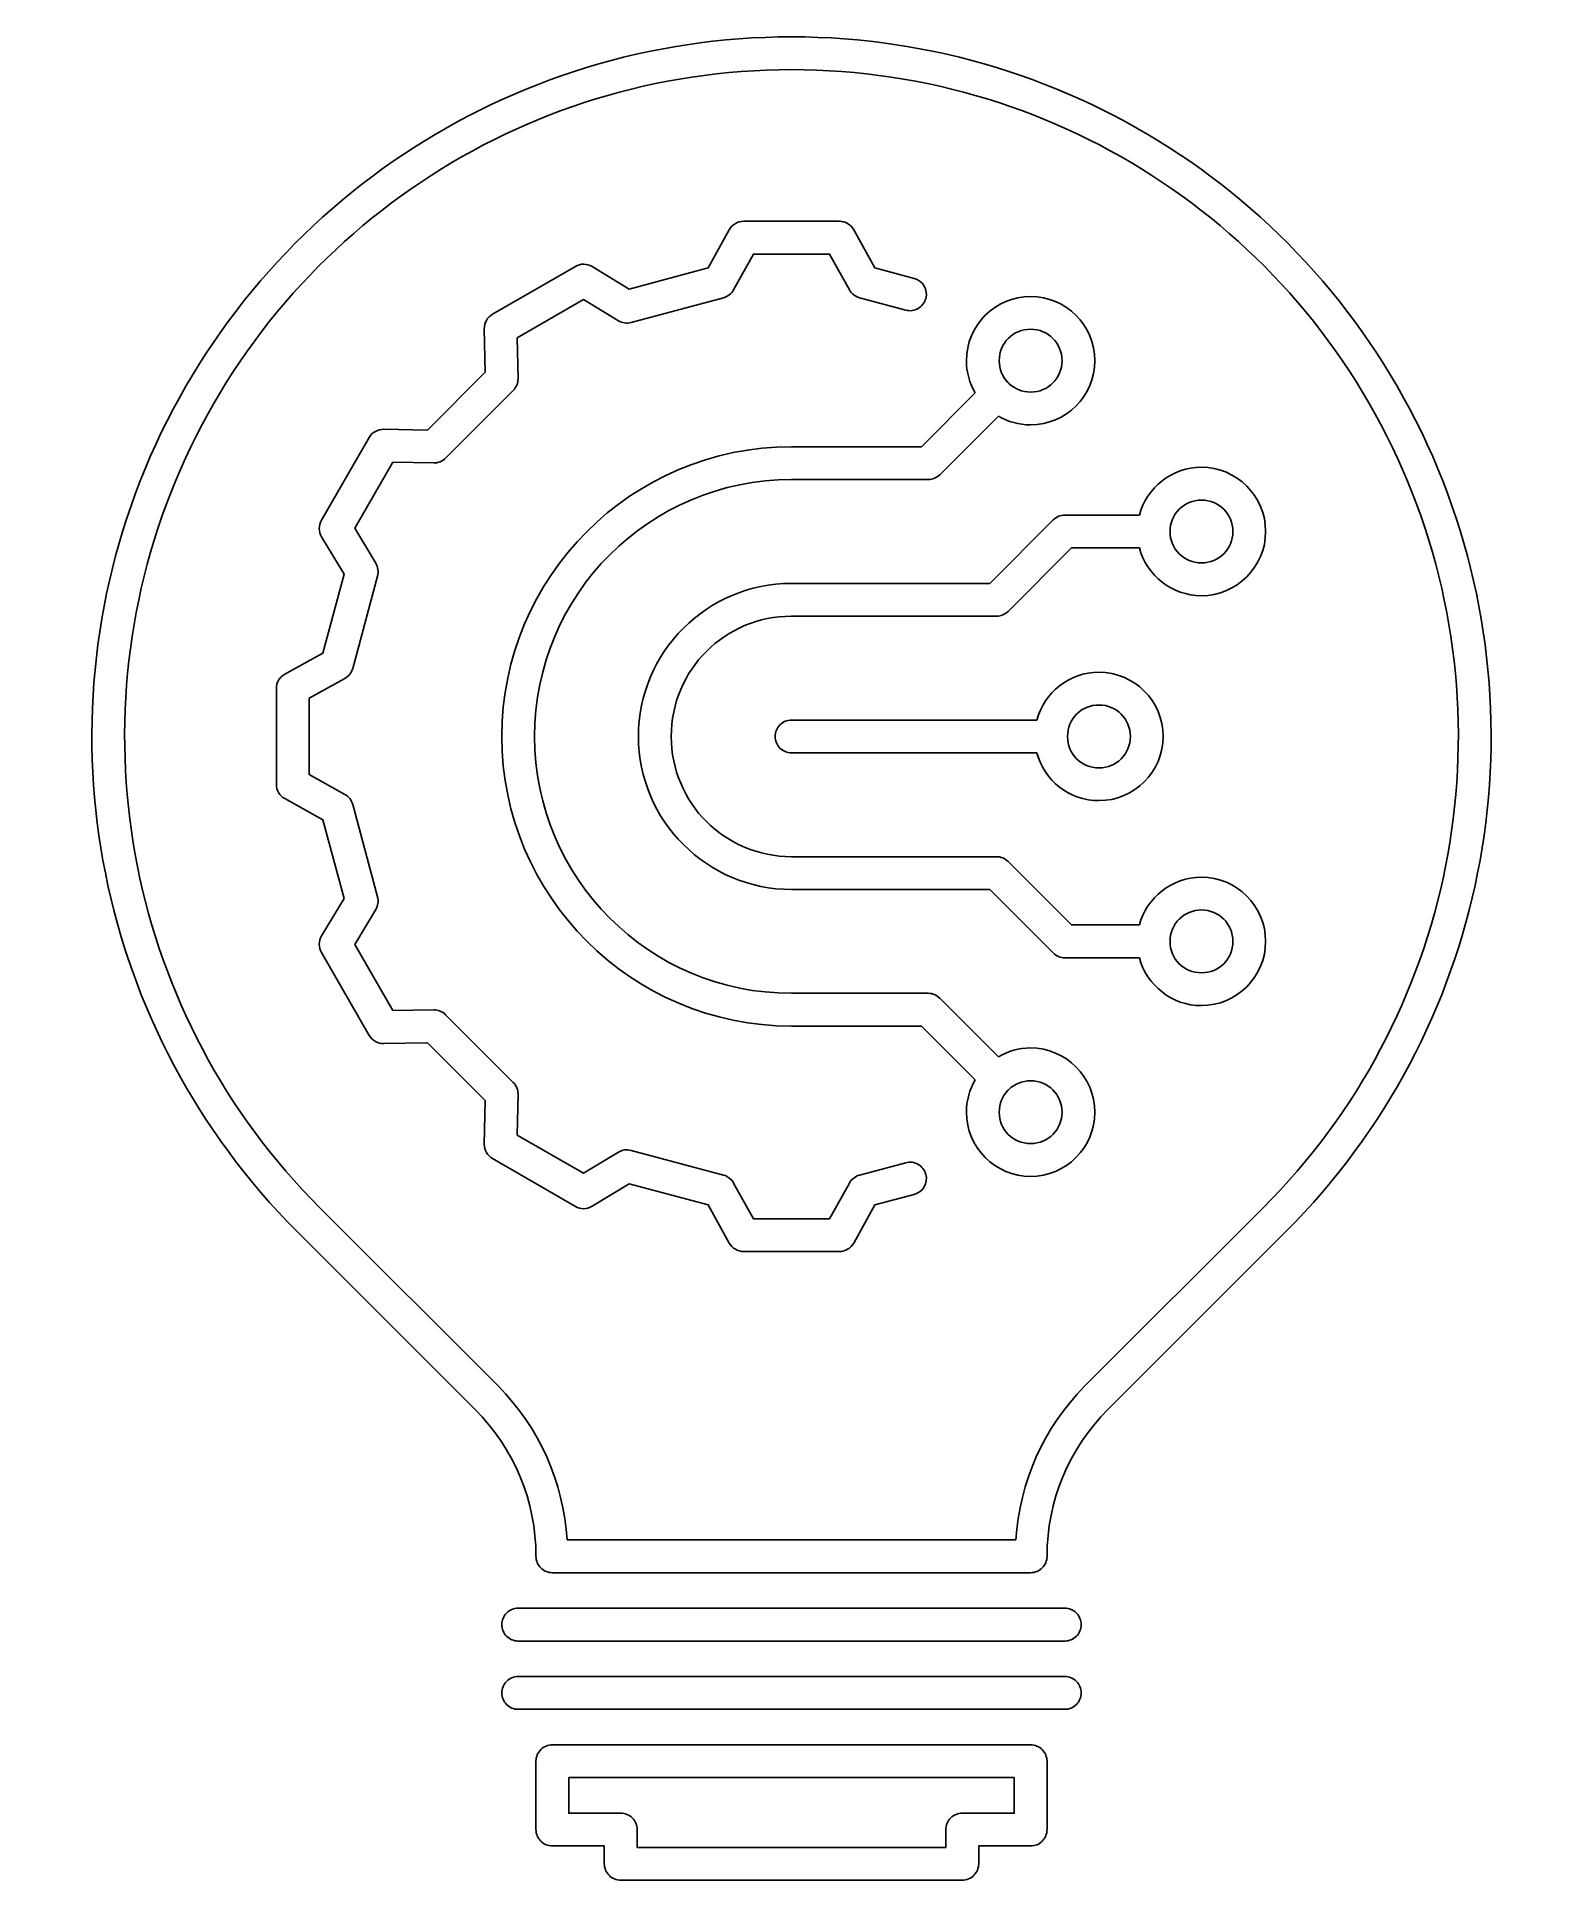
# Model space of a CAD drawing. Extents: x 448 to 1552, y 163 to 1512.
import ezdxf

# ---------------------------------------------------------------- set-up
doc = ezdxf.new("R2010")
doc.units = 0
doc.layers.get('0').update_dxf_attribs({"linetype": 'CONTINUOUS'})

msp = doc.modelspace()

# ---------------------------------------------------------------- linework, layer by layer
at = {"color": 7}
for points in [[(1000, 1511.972655)], [(1000, 1487.9785)], [(1175, 1322.00195)], [(1175, 1297.99805)], [(1300, 1197.00195)], [(1300, 1172.99805)], [(1225, 1047.00195)], [(1225, 1022.99805)], [(1300, 872.998)], [(1175, 747.998)]]:
    msp.add_lwpolyline(points, close=True, dxfattribs=at)
for points in [[(1035, 1377.00195), (965, 1377.00195)], [(954.50195, 1370.81055), (939.07225, 1342.91015), (881.3086, 1327.4414), (854.0039, 1343.87695)], [(1089.81445, 1335.1758), (1060.92775, 1342.91015), (1045.49805, 1370.81055)], [(957.6074, 1326.83595), (972.0801, 1352.99805), (1027.9199, 1352.99805), (1042.3926, 1326.83595)], [(841.80665, 1343.99395), (781.1914, 1308.99395)], [(799.8633, 1261.8457), (799.3164, 1291.74805), (847.68555, 1319.66795), (873.3008, 1304.24805)], [(882.59765, 1302.93945), (950.2051, 1321.0547)], [(1049.7949, 1321.0547), (1083.59375, 1311.9922)], [(775.1953, 1298.3787), (775.7715, 1266.5037), (733.4961, 1224.2283), (701.6211, 1224.8045)], [(746.85545, 1203.6426), (796.3574, 1253.14455)], [(1134.4277, 1251.40039), (1095.0293, 1212.00195), (1000, 1212.00195)], [(1108.4863, 1191.51367), (1151.4004, 1234.42773)], [(691.00585, 1218.8084), (656.00585, 1158.19315)], [(695.75195, 1126.6992), (680.33205, 1152.31445), (708.25195, 1200.6836), (738.1543, 1200.1367)], [(1000, 1187.99805), (1100, 1187.99805)], [(1254.5723, 1162.00195), (1200, 1162.00195)], [(1191.5137, 1158.48633), (1145.0293, 1112.00195), (1000, 1112.00195)], [(656.12285, 1145.9959), (672.5584, 1118.6912), (657.08965, 1060.92755), (629.18925, 1045.49785)], [(1158.4863, 1091.51367), (1204.9707, 1137.99805), (1254.5723, 1137.99805)], [(678.9453, 1049.7949), (697.06055, 1117.40235)], [(1000, 1087.99805), (1150, 1087.99805)], [(673.16405, 957.6074), (647.00195, 972.0801), (647.00195, 1027.9199), (673.16405, 1042.3926)], [(622.99805, 1035), (622.99805, 965)], [(1179.5723, 1012.00195), (1000, 1012.00195)], [(1000, 987.998), (1179.5723, 987.998)], [(629.18945, 954.50195), (657.08985, 939.07225), (672.5586, 881.3086), (656.12305, 854.0039)], [(697.06055, 882.59765), (678.9453, 950.2051)], [(1150, 912.002), (1000, 912.002)], [(1254.5723, 862.002), (1204.9707, 862.002), (1158.4863, 908.4863)], [(1000, 887.998), (1145.0293, 887.998), (1191.5137, 841.5137)], [(738.1543, 799.8633), (708.25195, 799.3164), (680.33205, 847.68555), (695.75195, 873.3008)], [(656.00605, 841.80665), (691.00605, 781.1914)], [(1200, 837.998), (1254.5723, 837.998)], [(1100, 812.002), (1000, 812.002)], [(796.3574, 746.85545), (746.85545, 796.3574)], [(1151.4004, 765.5723), (1108.4863, 808.4863)], [(1000, 787.998), (1095.0293, 787.998), (1134.4277, 748.5996)], [(701.6213, 775.1953), (733.4963, 775.7715), (775.7717, 733.4961), (775.1955, 701.6211)], [(873.3008, 695.75195), (847.68555, 680.33205), (799.3164, 708.25195), (799.8633, 738.1543)], [(781.1916, 691.00585), (841.80685, 656.00585)], [(950.2051, 678.9453), (882.59765, 697.06055)], [(1083.59375, 688.0078), (1049.7949, 678.9453)], [(854.0041, 656.12285), (881.3088, 672.5584), (939.07245, 657.08965), (954.50215, 629.18925)], [(1042.3926, 673.16405), (1027.9199, 647.00195), (972.0801, 647.00195), (957.6074, 673.16405)], [(1045.49805, 629.18945), (1060.92775, 657.08985), (1089.81445, 664.8242)], [(785.4785, 524.38475), (654.93165, 654.93165)], [(1345.06835, 654.93165), (1214.5215, 524.38475)], [(637.959, 637.959), (768.50585, 507.4121)], [(1231.49415, 507.4121), (1362.041, 637.959)], [(965, 622.99805), (1035, 622.99805)], [(1164.18945, 412.00195), (835.81055, 412.00195)], [(825, 387.99805), (1175, 387.99805)], [(1200, 362.00195), (800, 362.00195)], [(800, 337.99805), (1200, 337.99805)], [(1200, 312.00195), (800, 312.00195)], [(800, 287.99805), (1200, 287.99805)], [(1175, 262.00195), (825, 262.00195)], [(812.99805, 250), (812.99805, 200)], [(1187.00195, 200), (1187.00195, 250)], [(837.00195, 237.99805), (1162.99805, 237.99805), (1162.99805, 212.00195), (1125, 212.00195)], [(875, 212.00195), (837.00195, 212.00195), (837.00195, 237.99805)], [(1112.99805, 200), (1112.99805, 187.00195), (887.00195, 187.00195), (887.00195, 200)], [(825, 187.99805), (862.99805, 187.99805), (862.99805, 175)], [(1137.00195, 175), (1137.00195, 187.99805), (1175, 187.99805)], [(875, 162.99805), (1125, 162.99805)]]:
    msp.add_lwpolyline(points, dxfattribs=at)
for points in [[(1000, 1511.972655), (792.95165, 1511.972655), (606.2079, 1387.21115), (526.97265, 1195.92775)], [(1473.02735, 1195.92775), (1393.7921, 1387.21115), (1207.04835, 1511.972655), (1000, 1511.972655)], [(549.1504, 1186.74805), (624.69695, 1369.12655), (802.5887, 1487.9785), (1000, 1487.9785)], [(1000, 1487.9785), (1197.4113, 1487.9785), (1375.30305, 1369.12655), (1450.8496, 1186.74805)], [(965, 1377.00195), (960.63511, 1377.000807), (956.615, 1374.629881), (954.50195, 1370.81055)], [(1045.49805, 1370.81055), (1043.385, 1374.629881), (1039.36489, 1377.000807), (1035, 1377.00195)], [(854.0039, 1343.87695), (850.262549, 1346.133255), (845.590595, 1346.17807), (841.80665, 1343.99395)], [(950.2051, 1321.0547), (953.355472, 1321.896132), (956.027832, 1323.983264), (957.6074, 1326.83595)], [(1042.3926, 1326.83595), (1043.972168, 1323.983264), (1046.644528, 1321.896132), (1049.7949, 1321.0547)], [(1098.291, 1320.4785), (1100.007115, 1326.877559), (1096.212689, 1333.45663), (1089.81445, 1335.1758)], [(1175, 1322.00195), (1149.1848, 1322.00195), (1127.998, 1300.8152), (1127.998, 1275)], [(1222.002, 1275), (1222.002, 1300.8152), (1200.8152, 1322.00195), (1175, 1322.00195)], [(781.1914, 1308.99395), (777.410411, 1306.80982), (775.114053, 1302.744442), (775.1953, 1298.3787)], [(1083.59375, 1311.9922), (1086.668085, 1311.168424), (1089.943751, 1311.59974), (1092.700059, 1313.191252)], [(1092.700059, 1313.191252), (1095.456367, 1314.782765), (1097.467506, 1317.404089), (1098.291, 1320.4785)], [(873.3008, 1304.24805), (876.09348, 1302.567508), (879.449574, 1302.095113), (882.59765, 1302.93945)], [(1152.002, 1275), (1152.002, 1287.84465), (1162.1553, 1297.99805), (1175, 1297.99805)], [(1175, 1297.99805), (1187.8447, 1297.99805), (1197.998, 1287.84465), (1197.998, 1275)], [(1127.998, 1275), (1127.998, 1266.41634), (1130.3517, 1258.35191), (1134.4277, 1251.40039)], [(1158.3848, 1259.01172), (1154.425, 1263.12949), (1152.002, 1268.73973), (1152.002, 1275)], [(1175, 1227.99805), (1200.8152, 1227.99805), (1222.002, 1249.1848), (1222.002, 1275)], [(1197.998, 1275), (1197.998, 1262.15535), (1187.8447, 1252.00195), (1175, 1252.00195)], [(796.3574, 1253.14455), (798.658143, 1255.449155), (799.923577, 1258.589784), (799.8633, 1261.8457)], [(1158.7402, 1258.74023), (1158.62343, 1258.832927), (1158.504943, 1258.923439), (1158.3848, 1259.01172)], [(1159.2656, 1258.1543), (1159.09692, 1258.355302), (1158.921692, 1258.550717), (1158.7402, 1258.74023)], [(1175, 1252.00195), (1168.8649, 1252.00195), (1163.3596, 1254.33471), (1159.2656, 1258.1543)], [(1151.4004, 1234.42773), (1158.3519, 1230.35167), (1166.4163, 1227.99805), (1175, 1227.99805)], [(701.6211, 1224.8045), (697.255358, 1224.885747), (693.18998, 1222.589389), (691.00585, 1218.8084)], [(738.1543, 1200.1367), (741.410216, 1200.076423), (744.550845, 1201.341857), (746.85545, 1203.6426)], [(1000, 1212.00195), (883.0578, 1212.00195), (787.99805, 1116.9421), (787.99805, 1000)], [(526.97265, 1195.92775), (447.73725, 1004.64395), (491.55266, 784.3653), (637.959, 637.959)], [(812.00195, 1000), (812.00195, 1103.97155), (896.02835, 1187.99805), (1000, 1187.99805)], [(1100, 1187.99805), (1103.183054, 1187.998151), (1106.235687, 1189.262765), (1108.4863, 1191.51367)], [(1300, 1197.00195), (1278.3281, 1197.00195), (1259.9236, 1182.06846), (1254.5723, 1162.00195)], [(1347.002, 1150), (1347.002, 1175.8152), (1325.8152, 1197.00195), (1300, 1197.00195)], [(1362.041, 637.959), (1508.44735, 784.3653), (1552.26275, 1004.64395), (1473.02735, 1195.92775)], [(654.93165, 654.93165), (515.34055, 794.5227), (473.60366, 1004.36915), (549.1504, 1186.74805)], [(1450.8496, 1186.74805), (1526.39635, 1004.36915), (1484.65945, 794.5227), (1345.06835, 654.93165)], [(1200, 1162.00195), (1196.816946, 1162.001849), (1193.764313, 1160.737235), (1191.5137, 1158.48633)], [(1277.002, 1150), (1277.002, 1162.84465), (1287.1553, 1172.99805), (1300, 1172.99805)], [(1300, 1172.99805), (1312.8447, 1172.99805), (1322.998, 1162.84465), (1322.998, 1150)], [(656.00585, 1158.19315), (653.82173, 1154.409205), (653.866545, 1149.737251), (656.12285, 1145.9959)], [(1300, 1127.00195), (1287.1553, 1127.00195), (1277.002, 1137.15535), (1277.002, 1150)], [(1300, 1102.99805), (1325.8152, 1102.99805), (1347.002, 1124.1848), (1347.002, 1150)], [(1322.998, 1150), (1322.998, 1137.15535), (1312.8446, 1127.00195), (1300, 1127.00195)], [(1254.5723, 1137.99805), (1259.9236, 1117.93154), (1278.3281, 1102.99805), (1300, 1102.99805)], [(697.06055, 1117.40235), (697.904887, 1120.550426), (697.432492, 1123.90652), (695.75195, 1126.6992)], [(1000, 1112.00195), (938.28625, 1112.00195), (887.99805, 1061.7137), (887.99805, 1000)], [(912.00195, 1000), (912.00195, 1048.74315), (951.2568, 1087.99805), (1000, 1087.99805)], [(1150, 1087.99805), (1153.183054, 1087.998151), (1156.235687, 1089.262765), (1158.4863, 1091.51367)], [(629.18925, 1045.49785), (625.370059, 1043.384782), (622.999225, 1039.364776), (622.99805, 1035)], [(673.16405, 1042.3926), (676.016736, 1043.972168), (678.103868, 1046.644528), (678.9453, 1049.7949)], [(1225, 1047.00195), (1203.3281, 1047.00195), (1184.9236, 1032.06846), (1179.5723, 1012.00195)], [(1272.002, 1000), (1272.002, 1025.8152), (1250.8152, 1047.00195), (1225, 1047.00195)], [(1000, 1012.00195), (996.816726, 1012.002467), (993.763683, 1010.738146), (991.512769, 1008.487231)], [(1202.002, 1000), (1202.002, 1012.84465), (1212.1553, 1022.99805), (1225, 1022.99805)], [(1225, 1022.99805), (1237.8447, 1022.99805), (1247.998, 1012.84465), (1247.998, 1000)], [(787.99805, 1000), (787.99805, 883.0579), (883.0578, 787.998), (1000, 787.998)], [(1000, 812.002), (896.02835, 812.002), (812.00195, 896.0284), (812.00195, 1000)], [(887.99805, 1000), (887.99805, 938.2863), (938.28625, 887.998), (1000, 887.998)], [(1000, 912.002), (951.2568, 912.002), (912.00195, 951.2568), (912.00195, 1000)], [(987.99805, 1000), (987.99752, 996.816718), (989.261835, 993.763662), (991.512751, 991.512736)], [(991.512769, 1008.487231), (989.261854, 1006.236317), (987.997533, 1003.183274), (987.99805, 1000)], [(1225, 977.002), (1212.1553, 977.002), (1202.002, 987.1554), (1202.002, 1000)], [(1225, 952.998), (1250.8152, 952.998), (1272.002, 974.1848), (1272.002, 1000)], [(1247.998, 1000), (1247.998, 987.1553), (1237.8447, 977.002), (1225, 977.002)], [(991.512751, 991.512736), (993.763667, 989.261811), (996.816718, 987.997483), (1000, 987.998)], [(1179.5723, 987.998), (1184.9236, 967.9315), (1203.3281, 952.998), (1225, 952.998)], [(622.99805, 965), (622.999193, 960.63511), (625.370119, 956.615), (629.18945, 954.50195)], [(678.9453, 950.2051), (678.103868, 953.355472), (676.016736, 956.027832), (673.16405, 957.6074)], [(1158.4863, 908.4863), (1156.2357, 910.737234), (1153.183065, 912.001878), (1150, 912.002)], [(1300, 897.002), (1278.3281, 897.002), (1259.9236, 882.0685), (1254.5723, 862.002)], [(1347.002, 850), (1347.002, 875.8152), (1325.8152, 897.002), (1300, 897.002)], [(695.75195, 873.3008), (697.432492, 876.09348), (697.904887, 879.449574), (697.06055, 882.59765)], [(1277.002, 850), (1277.002, 862.8447), (1287.1553, 872.998), (1300, 872.998)], [(1300, 872.998), (1312.8447, 872.998), (1322.998, 862.8446), (1322.998, 850)], [(656.12305, 854.0039), (653.866745, 850.262549), (653.82193, 845.590595), (656.00605, 841.80665)], [(1300, 827.002), (1287.1553, 827.002), (1277.002, 837.1554), (1277.002, 850)], [(1300, 802.998), (1325.8152, 802.998), (1347.002, 824.1848), (1347.002, 850)], [(1322.998, 850), (1322.998, 837.1554), (1312.8446, 827.002), (1300, 827.002)], [(1191.5137, 841.5137), (1193.7643, 839.262766), (1196.816935, 837.998122), (1200, 837.998)], [(1254.5723, 837.998), (1259.9236, 817.9315), (1278.3281, 802.998), (1300, 802.998)], [(1108.4863, 808.4863), (1106.2357, 810.737234), (1103.183065, 812.001878), (1100, 812.002)], [(746.85545, 796.3574), (744.550845, 798.658143), (741.410216, 799.923577), (738.1543, 799.8633)], [(691.00605, 781.1914), (693.19018, 777.410411), (697.255558, 775.114053), (701.6213, 775.1953)], [(1175, 772.002), (1166.4163, 772.002), (1158.3519, 769.6483), (1151.4004, 765.5723)], [(1222.002, 725), (1222.002, 750.8152), (1200.8152, 772.002), (1175, 772.002)], [(799.8633, 738.1543), (799.923577, 741.410216), (798.658143, 744.550845), (796.3574, 746.85545)], [(1134.4277, 748.5996), (1130.3517, 741.6481), (1127.998, 733.5837), (1127.998, 725)], [(1159.2656, 741.8457), (1163.3596, 745.6653), (1168.8649, 747.998), (1175, 747.998)], [(1175, 747.998), (1187.8447, 747.998), (1197.998, 737.8446), (1197.998, 725)], [(1152.002, 725), (1152.002, 731.2809), (1154.4407, 736.9079), (1158.4238, 741.0293)], [(1158.4238, 741.0293), (1158.530513, 741.104408), (1158.635994, 741.181251), (1158.7402, 741.2598)], [(1158.7402, 741.2598), (1158.921692, 741.449303), (1159.096919, 741.644708), (1159.2656, 741.8457)], [(1127.998, 725), (1127.998, 699.1848), (1149.1848, 677.998), (1175, 677.998)], [(1175, 702.002), (1162.1553, 702.002), (1152.002, 712.1553), (1152.002, 725)], [(1175, 677.998), (1200.8152, 677.998), (1222.002, 699.1848), (1222.002, 725)], [(1197.998, 725), (1197.998, 712.1554), (1187.8447, 702.002), (1175, 702.002)], [(775.1955, 701.6211), (775.114253, 697.255358), (777.410611, 693.18998), (781.1916, 691.00585)], [(882.59765, 697.06055), (879.449574, 697.904887), (876.09348, 697.432492), (873.3008, 695.75195)], [(1092.700059, 686.808748), (1089.943751, 688.40026), (1086.668085, 688.831576), (1083.59375, 688.0078)], [(957.6074, 673.16405), (956.027832, 676.016736), (953.355472, 678.103868), (950.2051, 678.9453)], [(1049.7949, 678.9453), (1046.644528, 678.103868), (1043.972168, 676.016736), (1042.3926, 673.16405)], [(1089.81445, 664.8242), (1096.212689, 666.54337), (1100.007115, 673.122441), (1098.291, 679.5215)], [(1098.291, 679.5215), (1097.467506, 682.595911), (1095.456367, 685.217235), (1092.700059, 686.808748)], [(841.80685, 656.00585), (845.590795, 653.82173), (850.262749, 653.866545), (854.0041, 656.12285)], [(954.50215, 629.18925), (956.615218, 625.370059), (960.635224, 622.999225), (965, 622.99805)], [(1035, 622.99805), (1039.36489, 622.999193), (1043.385, 625.370119), (1045.49805, 629.18945)], [(835.81055, 412.00195), (832.89285, 454.22085), (815.5934, 494.2699), (785.4785, 524.38475)], [(1214.5215, 524.38475), (1184.4066, 494.2699), (1167.10715, 454.22085), (1164.18945, 412.00195)], [(768.50585, 507.4121), (796.9975, 478.92045), (812.99805, 440.29325), (812.99805, 400)], [(1187.00195, 400), (1187.00195, 440.29325), (1203.0025, 478.92045), (1231.49415, 507.4121)], [(812.99805, 400), (812.997851, 396.816824), (814.262275, 393.763966), (816.51312, 391.51312)], [(816.51312, 391.51312), (818.763966, 389.262275), (821.816824, 387.997851), (825, 387.99805)], [(1175, 387.99805), (1178.183176, 387.997851), (1181.236034, 389.262275), (1183.48688, 391.51312)], [(1183.48688, 391.51312), (1185.737725, 393.763966), (1187.002149, 396.816824), (1187.00195, 400)], [(791.512769, 358.487231), (789.261854, 356.236317), (787.997533, 353.183274), (787.99805, 350)], [(800, 362.00195), (796.816726, 362.002467), (793.763683, 360.738146), (791.512769, 358.487231)], [(1208.487231, 358.487231), (1206.236317, 360.738146), (1203.183274, 362.002467), (1200, 362.00195)], [(1212.00195, 350), (1212.002467, 353.183274), (1210.738146, 356.236317), (1208.487231, 358.487231)], [(787.99805, 350), (787.997533, 346.816726), (789.261854, 343.763683), (791.512769, 341.512769)], [(791.512769, 341.512769), (793.763683, 339.261854), (796.816726, 337.997533), (800, 337.99805)], [(1200, 337.99805), (1203.183274, 337.997533), (1206.236317, 339.261854), (1208.487231, 341.512769)], [(1208.487231, 341.512769), (1210.738146, 343.763683), (1212.002467, 346.816726), (1212.00195, 350)], [(800, 312.00195), (796.816726, 312.002467), (793.763683, 310.738146), (791.512769, 308.487231)], [(1208.487231, 308.487231), (1206.236317, 310.738146), (1203.183274, 312.002467), (1200, 312.00195)], [(791.512769, 308.487231), (789.261854, 306.236317), (787.997533, 303.183274), (787.99805, 300)], [(787.99805, 300), (787.997533, 296.816726), (789.261854, 293.763683), (791.512769, 291.512769)], [(1212.00195, 300), (1212.002467, 303.183274), (1210.738146, 306.236317), (1208.487231, 308.487231)], [(1208.487231, 291.512769), (1210.738146, 293.763683), (1212.002467, 296.816726), (1212.00195, 300)], [(791.512769, 291.512769), (793.763683, 289.261854), (796.816726, 287.997533), (800, 287.99805)], [(1200, 287.99805), (1203.183274, 287.997533), (1206.236317, 289.261854), (1208.487231, 291.512769)], [(816.51312, 258.48688), (814.262275, 256.236034), (812.997851, 253.183176), (812.99805, 250)], [(825, 262.00195), (821.816824, 262.002149), (818.763966, 260.737725), (816.51312, 258.48688)], [(1183.48688, 258.48688), (1181.236034, 260.737725), (1178.183176, 262.002149), (1175, 262.00195)], [(1187.00195, 250), (1187.002149, 253.183176), (1185.737725, 256.236034), (1183.48688, 258.48688)], [(883.48688, 208.48688), (881.236034, 210.737725), (878.183176, 212.002149), (875, 212.00195)], [(887.00195, 200), (887.002149, 203.183176), (885.737725, 206.236034), (883.48688, 208.48688)], [(1116.51312, 208.48688), (1114.262275, 206.236034), (1112.997851, 203.183176), (1112.99805, 200)], [(1125, 212.00195), (1121.816824, 212.002149), (1118.763966, 210.737725), (1116.51312, 208.48688)], [(812.99805, 200), (812.997851, 196.816824), (814.262275, 193.763966), (816.51312, 191.51312)], [(816.51312, 191.51312), (818.763966, 189.262275), (821.816824, 187.997851), (825, 187.99805)], [(1175, 187.99805), (1178.183176, 187.997851), (1181.236034, 189.262275), (1183.48688, 191.51312)], [(1183.48688, 191.51312), (1185.737725, 193.763966), (1187.002149, 196.816824), (1187.00195, 200)], [(862.99805, 175), (862.997851, 171.816824), (864.262275, 168.763966), (866.51312, 166.51312)], [(866.51312, 166.51312), (868.763966, 164.262275), (871.816824, 162.997851), (875, 162.99805)], [(1125, 162.99805), (1128.183176, 162.997851), (1131.236034, 164.262275), (1133.48688, 166.51312)], [(1133.48688, 166.51312), (1135.737725, 168.763966), (1137.002149, 171.816824), (1137.00195, 175)]]:
    msp.add_open_spline(points, degree=3, dxfattribs=at)

doc.saveas('drawing.dxf')
